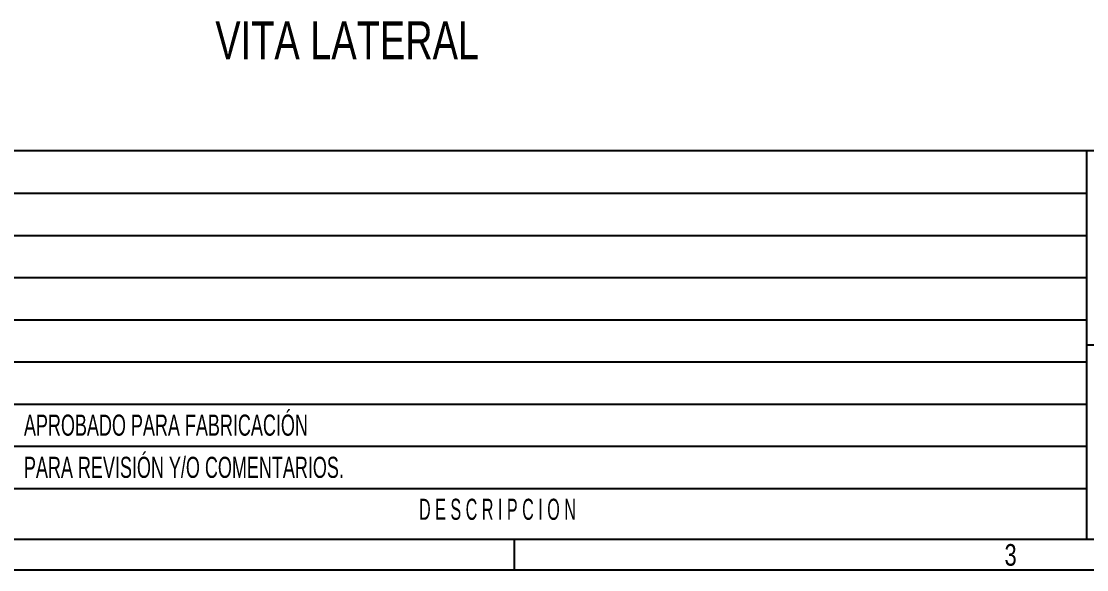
# Model space of a CAD drawing. Header units: millimetres. Extents: x 1293 to 41893, y 1011 to 26911.
# Drawn here: x 24181 to 29393, y 1011 to 3693 of the extents above; entities that cross this region are included whole.
import ezdxf

# ---------------------------------------------------------------- set-up
doc = ezdxf.new("R2010")
doc.units = ezdxf.units.MM
doc.header["$LTSCALE"] = 50
doc.layers.add('CAPA_1', color=7, linetype='Continuous')
doc.layers.add('SLD-0_0', color=7, linetype='Continuous')
doc.styles.add('SLDTEXTSTYLE0', font='TXT', dxfattribs={"width": 0.75})
doc.styles.add('SLDTEXTSTYLE14', font='TXT', dxfattribs={"width": 0.638298})
doc.styles.add('SLDTEXTSTYLE18', font='TXT', dxfattribs={"width": 0.572442})

msp = doc.modelspace()

# ---------------------------------------------------------------- linework, layer by layer
at = {"layer": 'CAPA_1'}
for p, q in [((9342.5259683, 3060.8173311), (41742.9505051, 3060.8173311)), ((29392.5259683, 3060.8173311), (29392.5259683, 1160.8173311)), ((29392.5259683, 2110.8173311), (33620.9488685, 2110.8173311)), ((1442.9505051, 1160.8173311), (41742.9505051, 1160.8173311)), ((26592.9505051, 1010.8173311), (26592.9505051, 1160.8173311)), ((1292.9505051, 1010.8173311), (41892.9505051, 1010.8173311))]:
    msp.add_line(p, q, dxfattribs=at)
at = {"layer": 'SLD-0_0', "color": 1, "lineweight": 25}
for p, q in [((29392.5259683, 2850.0826919), (22642.5259683, 2850.0826919)), ((29392.5259683, 2643.8326919), (22642.5259683, 2643.8326919)), ((29392.5259683, 2437.5826919), (22642.5259683, 2437.5826919)), ((29392.5259683, 2231.3326919), (22642.5259683, 2231.3326919)), ((29392.5259683, 2025.0826919), (22642.5259683, 2025.0826919)), ((29392.5259683, 1818.8326919), (22642.5259683, 1818.8326919)), ((29392.5259683, 1612.5826919), (22642.5259683, 1612.5826919)), ((29392.5259683, 1406.3326919), (22642.5259683, 1406.3326919))]:
    msp.add_line(p, q, dxfattribs=at)

# ---------------------------------------------------------------- texts
at = {"layer": 'CAPA_1', "attachment_point": 1, "style": 'SLDTEXTSTYLE0'}
for s, insert, char_height in [('VITA LATERAL', (25129.9459715, 3692.5052892), 185.208333333), ('3', (28991.0856137, 1136.060033), 105.8333333)]:
    msp.add_mtext(s, dxfattribs=dict(at, insert=insert, char_height=char_height))
at = {"layer": 'SLD-0_0', "char_height": 103.125, "attachment_point": 1}
for s, insert, style in [('APROBADO PARA FABRICACIÓN', (24193.6915218, 1769.2215286), 'SLDTEXTSTYLE14'), ('PARA REVISIÓN Y/O COMENTARIOS.', (24193.6915218, 1562.9715286), 'SLDTEXTSTYLE14'), ('D E S C R I P C I O N', (26126.482673, 1357.7272382), 'SLDTEXTSTYLE18')]:
    msp.add_mtext(s, dxfattribs=dict(at, insert=insert, style=style))

doc.saveas('drawing.dxf')
